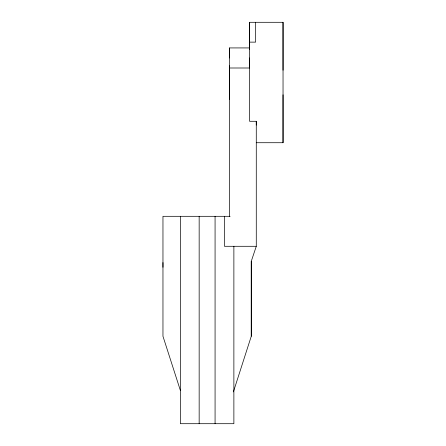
<?xml version="1.0" encoding="UTF-8"?>
<svg xmlns="http://www.w3.org/2000/svg" width="446" height="446" viewBox="0 0 446 446"><rect width="100%" height="100%" fill="white"/><g stroke="black" fill="none" stroke-linecap="round" stroke-linejoin="round"><path stroke-width="0.67" d="M180.357 216.31L180.357 423.7L233.877 423.7L233.877 246.292M199.161 423.7L199.161 216.31M215.072 423.7L215.072 216.31M224.455 216.31L224.455 246.292L256.277 246.292L256.277 121.284L249.587 121.284L249.587 57.963M229.517 216.31L229.517 47.928L249.587 47.928M249.587 49.573L249.587 48.614M249.587 48.246L249.587 22.3L283.037 22.3L283.037 70.217M233.392 391.9L251.271 336.251L251.271 261.289L256.277 246.292M256.277 142.72L283.037 142.72L283.037 22.3M249.587 42.13L255.608 42.13L255.608 22.3M229.517 67.998L249.587 67.998M230.103 216.31L162.963 216.31L162.963 336.251L180.418 390.573M283.037 94.803L283.037 142.72M256.277 121.284L256.277 125.086M251.271 261.289L251.271 336.251M249.587 22.3L249.587 66.928M229.517 47.928L229.517 57.963M229.517 65.785L229.517 99.235M162.963 262.555L162.963 267.254"/></g></svg>
